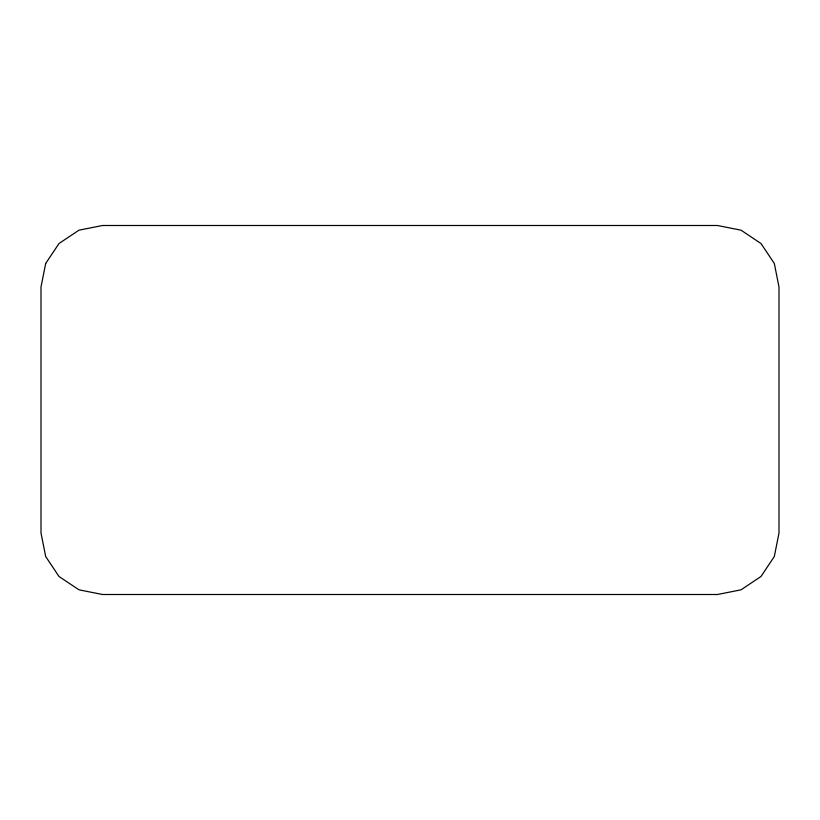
<?xml version="1.0" encoding="UTF-8"?>
<svg xmlns="http://www.w3.org/2000/svg" width="820" height="820" viewBox="0 0 820 820"><rect width="100%" height="100%" fill="white"/><g stroke="black" fill="none" stroke-linecap="round" stroke-linejoin="round"><path stroke-width="1.23" d="M45.684 263.466L41 287L41 533L45.684 556.534L59.009 576.491L78.966 589.816L102.5 594.5L717.5 594.5L741.034 589.816L760.991 576.491L774.316 556.534L779 533L779 287L774.316 263.466L760.991 243.509L741.034 230.184L717.5 225.5L102.5 225.5L78.966 230.184L59.009 243.509L45.684 263.466"/></g></svg>
